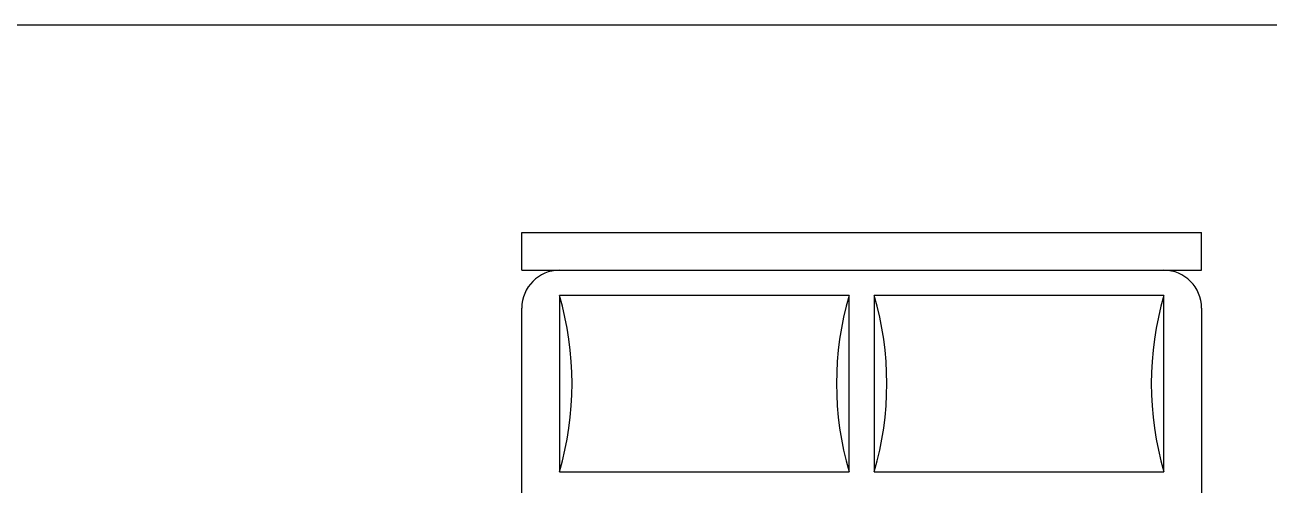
# Model space of a CAD drawing. Header units: millimetres. Extents: x 1787 to 68324, y 1435 to 30835.
# Drawn here: x 35866 to 38376, y 11948 to 12876 of the extents above; entities that cross this region are included whole.
import ezdxf

# ---------------------------------------------------------------- set-up
doc = ezdxf.new("R2010")
doc.units = ezdxf.units.MM
doc.layers.add('www.cad-blocks.net', color=7, linetype='Continuous')

# ---------------------------------------------------------------- blocks, each defined once
blk = doc.blocks.new('A$C62731D1C')
for p, q in [((0.0963, 2.2932, 0.6857), (1.4679, 2.2932, 0.6857)), ((0.0963, 2.217, 0.6857), (0.0963, 2.2932, 0.6857)), ((1.4679, 2.217, 0.6857), (1.4679, 2.2932, 0.6857)), ((0.0963, 2.217, 0.6857), (1.4679, 2.217, 0.6857)), ((0.7567, 2.1662, 0.6857), (0.1725, 2.1662, 0.6857)), ((0.1725, 2.1662, 0.6857), (0.1725, 1.8106, 0.6857)), ((0.7567, 1.8106, 0.6857), (0.7567, 2.1662, 0.6857)), ((0.8075, 2.1662, 0.6857), (0.8075, 1.8106, 0.6857)), ((1.3917, 2.1662, 0.6857), (0.8075, 2.1662, 0.6857)), ((1.3917, 1.8106, 0.6857), (1.3917, 2.1662, 0.6857)), ((0.0963, 0.3882, 0.6857), (0.0963, 2.1408, 0.6857)), ((1.4679, 2.1408, 0.6857), (1.4679, 0.3882, 0.6857)), ((0.1725, 1.8106, 0.6857), (0.7567, 1.8106, 0.6857)), ((0.8075, 1.8106, 0.6857), (1.3917, 1.8106, 0.6857))]:
    blk.add_line(p, q)
for centre, radius, start, end in [((0.1725, 2.1408, 0.6857), 0.0762, 90, 180), ((1.3917, 2.1408, 0.6857), 0.0762, 0, 90), ((-0.4371, 1.9884, 0.6857), 0.635, 343.7398, 16.2602), ((1.3663, 1.9884, 0.6857), 0.635, 163.7398, 196.2602), ((0.1979, 1.9884, 0.6857), 0.635, 343.7398, 16.2602), ((2.0013, 1.9884, 0.6857), 0.635, 163.7398, 196.2602)]:
    blk.add_arc(centre, radius, start, end)
blk = doc.blocks.new('A$C0E6D7E3D')
blk.add_blockref('A$C62731D1C', (0, 0))
blk = doc.blocks.new('format')
at = {"color": 155, "true_color": 0x546d8e}
blk.add_line((47364.4, 22359.1), (110172.9, 22359.1), dxfattribs=at)

msp = doc.modelspace()

# ---------------------------------------------------------------- block references
at = {"xscale": 1000, "yscale": 1000, "zscale": 1000}
msp.add_blockref('A$C0E6D7E3D', (36771.6, 10164.4, -685.7), dxfattribs=at)
at = {"layer": 'www.cad-blocks.net'}
msp.add_blockref('format', (-41848.5, -9482.9), dxfattribs=at)

doc.saveas('drawing.dxf')
